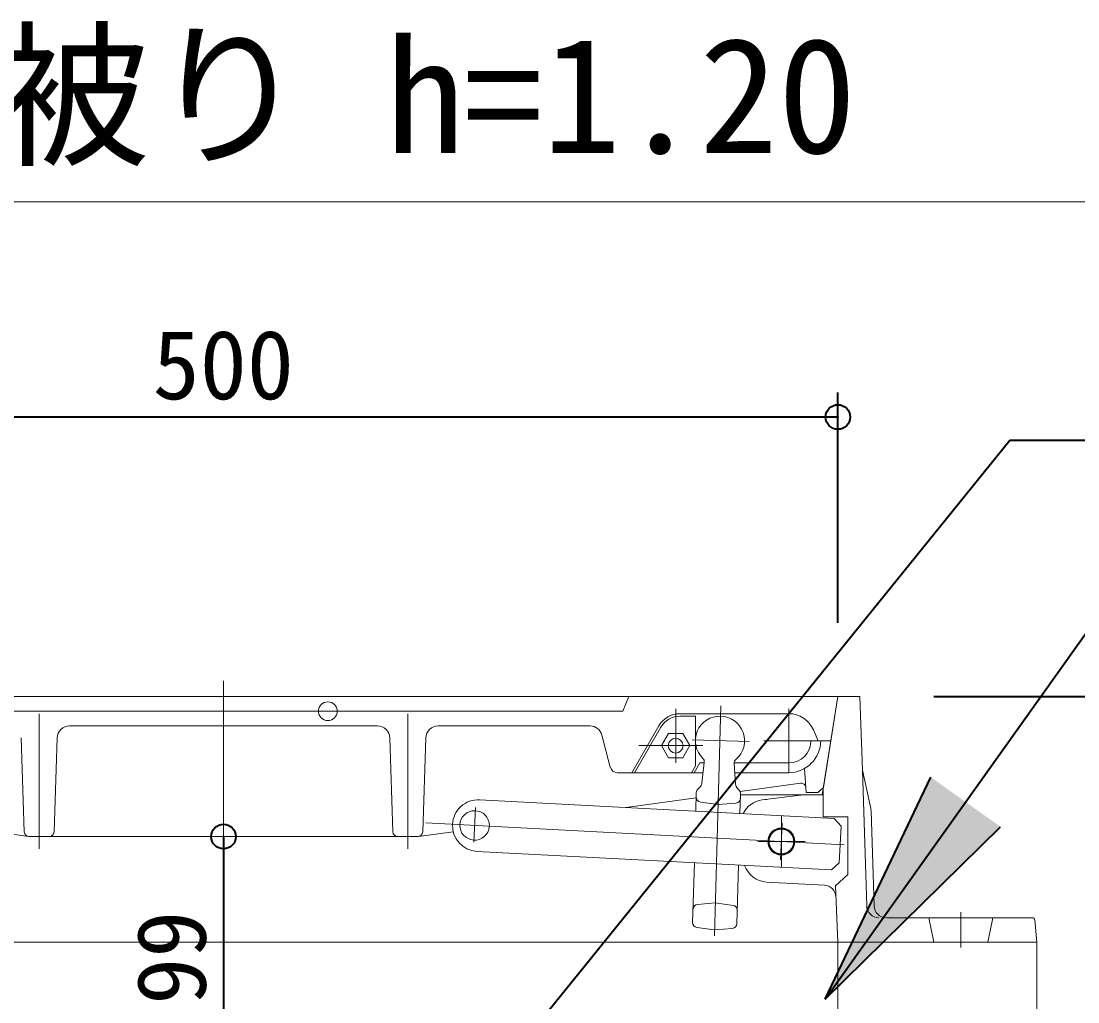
# Model space of a CAD drawing. Units: millimetres at full size, sheet at 1:20; details may follow other scales. Extents: x -5817 to 7940, y -3160 to 3160.
# Drawn here: x -857.6 to -427.6, y 871.9 to 1270.9 of the extents above; entities that cross this region are included whole.
import ezdxf
from ezdxf.enums import TextEntityAlignment as Align

# ---------------------------------------------------------------- set-up
doc = ezdxf.new("R2010")
doc.units = ezdxf.units.MM
doc.header["$LTSCALE"] = 20
doc.header["$PDMODE"] = 32
doc.header["$PDSIZE"] = 10
for name, color, linetype, lineweight in [('0-7_TEMP01', 3, 'Continuous', 18), ('0-9_躯体', 7, 'Continuous', 9), ('0-E_寸法', 1, 'Continuous', 40)]:
    doc.layers.add(name, color=color, linetype=linetype, lineweight=lineweight)
doc.layers.add('0-F_注釈', color=1, linetype='Continuous')
doc.styles.add('ＭＳ ゴシック', font='')
doc.styles.get('ＭＳ ゴシック').set_extended_font_data('MS Gothic')

msp = doc.modelspace()

# ---------------------------------------------------------------- linework, layer by layer
at = {"layer": '0-7_TEMP01'}
for p, q in [((-4162.05, 1197.32), (1537.95, 1197.32)), ((-775.25, 1002.47), (-775.25, 846.11)), ((-850.25, 989.11), (-850.25, 934.11)), ((-700.25, 989.11), (-700.25, 934.11)), ((-591.25, 991.11), (-591.25, 969.11)), ((-572.85, 992.26), (-575.49, 898.73)), ((-606.26, 976.11), (-580.25, 976.11)), ((-584.54, 978.43), (-561.4, 977.77)), ((-673.44, 936.79), (-672.7, 950.89)), ((-548.25, 947.61), (-548.25, 926.62)), ((-522.74, 935.77), (-692.89, 944.69)), ((-548.64, 929.62), (-547.86, 944.6)), ((-557.77, 937.11), (-538.6, 937.11)), ((-475.25, 908.31), (-475.25, 893.93))]:
    msp.add_line(p, q, dxfattribs=at)
at = {"layer": '0-9_躯体'}
for p, q in [((-1033.25, 996.11), (-517.25, 996.11)), ((-525.25, 996.11), (-1025.25, 996.11)), ((-532.87, 996.11), (-643.19, 996.11)), ((-612.75, 990.11), (-610.25, 996.11)), ((-516.25, 996.11), (-525.25, 996.11)), ((-516.25, 996.11), (-515.29, 966.11)), ((-612.75, 990.11), (-952.75, 990.11)), ((-589.48, 989.11), (-545.25, 989.11)), ((-545.25, 991.11), (-545.25, 965.11)), ((-589.48, 988.11), (-583.25, 988.11)), ((-583.25, 988.11), (-583.25, 967.89)), ((-712.59, 984.11), (-837.91, 984.11)), ((-626.1, 984.11), (-687.91, 984.11)), ((-598.13, 984.11), (-609.11, 965.11)), ((-607.95, 965.11), (-597.27, 983.61)), ((-585.48, 976.11), (-588.36, 981.11)), ((-533.25, 978.11), (-535.16, 982.5)), ((-857.59, 979.27), (-856.31, 941.04)), ((-844.19, 941.04), (-842.91, 979.27)), ((-706.31, 941.04), (-707.59, 979.27)), ((-692.91, 979.27), (-694.18, 941.04)), ((-621.26, 980.38), (-617.84, 967.35)), ((-594.13, 971.11), (-597.02, 976.11)), ((-588.36, 971.11), (-585.48, 976.11)), ((-533.17, 978.11), (-555.36, 978.11)), ((-536.25, 978.11), (-528.1, 978.11)), ((-594.13, 971.11), (-588.36, 971.11)), ((-584.86, 965.11), (-583.25, 967.89)), ((-581.39, 969.11), (-583.7, 965.11)), ((-581.39, 969.11), (-583.7, 965.11)), ((-581.39, 969.11), (-579.62, 969.11)), ((-580.64, 960.89), (-579.6, 969.23)), ((-567.42, 969.11), (-545.25, 969.11)), ((-566.85, 960.5), (-567.41, 968.89)), ((-614.93, 965.11), (-580.11, 965.11)), ((-607.95, 965.11), (-584.86, 965.11)), ((-567.15, 965.11), (-545.25, 965.11)), ((-538.83, 966.81), (-538.11, 957.11)), ((-515.29, 966.11), (-513.53, 910.95)), ((-515.29, 966.11), (-511.88, 950.56)), ((-582.22, 958.44), (-581.55, 959.08)), ((-540.52, 960.82), (-565.02, 957.39)), ((-533.43, 957.11), (-531.11, 959.11)), ((-977.98, 956.35), (-854.59, 939.13)), ((-582.91, 954.9), (-611.34, 950.93)), ((-582.85, 957.04), (-583.06, 949.45)), ((-566.04, 958.63), (-565.4, 957.97)), ((-564.86, 956.54), (-565.08, 948.5)), ((-564.87, 956.11), (-531.25, 956.11)), ((-539.25, 956.11), (-556.02, 954.01)), ((-533.43, 957.11), (-538.11, 957.11)), ((-531.25, 947.11), (-531.25, 958.23)), ((-526.73, 946.5), (-671.03, 954.05)), ((-581.18, 953.12), (-573.99, 952.12)), ((-573.99, 952.12), (-566.74, 952.72)), ((-554.25, 954.24), (-556.02, 954.01)), ((-521.25, 947.11), (-531.25, 947.11)), ((-523.89, 943.34), (-526.73, 946.5)), ((-521.25, 947.11), (-521.25, 923.73)), ((-511.77, 949.64), (-510.53, 910.95)), ((-524.67, 928.37), (-523.89, 943.34)), ((-696.18, 939.11), (-854.32, 939.11)), ((-681.78, 941.1), (-695.91, 939.13)), ((-527.83, 925.53), (-672.13, 933.08)), ((-583.65, 928.45), (-584.34, 904.18)), ((-565.67, 927.5), (-566.35, 903.67)), ((-524.67, 928.37), (-527.83, 925.53)), ((-554.27, 920.62), (-530.77, 919.36)), ((-526.23, 919.11), (-521.25, 923.73)), ((-525.25, 896.11), (-526.23, 919.11)), ((-582.36, 911.53), (-575.12, 912.13)), ((-575.12, 912.13), (-567.92, 911.13)), ((-446.15, 906.11), (-505.53, 906.11)), ((-488.25, 906.11), (-486.25, 896.11)), ((-462.25, 906.11), (-464.25, 896.11)), ((-444.25, 896.11), (-445.16, 905.21)), ((-582.62, 902.14), (-575.42, 901.14)), ((-575.42, 901.14), (-568.19, 901.74)), ((-961.02, 896.11), (-525.25, 896.11)), ((-525.25, 896.11), (-525.25, 846.11)), ((-444.25, 896.11), (-525.25, 896.11)), ((-444.25, 896.11), (-444.25, 846.11))]:
    msp.add_line(p, q, dxfattribs=at)
for points in [[(-531.11, 959.11), (-525.25, 996.11), (-531.59, 956.11)], [(-597.02, 976.11), (-594.13, 981.11), (-588.36, 981.11)]]:
    msp.add_lwpolyline(points, dxfattribs=at)
for centre, radius in [((-732.79, 990.11), 3.81), ((-591.25, 976.11), 3), ((-548.25, 937.11), 5.5), ((-548.25, 937.11), 5.25), ((-548.25, 937.11), 5)]:
    msp.add_circle(centre, radius, dxfattribs=at)
for centre, radius, start, end in [((-589.48, 979.11), 10, 90, 150), ((-545.25, 978.11), 11, 23.556, 90), ((-589.48, 979.11), 9, 90, 150), ((-573.25, 978.11), 10, 310.777, 225.984), ((-837.91, 979.11), 5, 90, 178.091), ((-712.59, 979.11), 5, 1.909, 90), ((-687.91, 979.11), 5, 90, 178.091), ((-626.1, 979.11), 5, 14.744, 90), ((-545.25, 978.11), 13, 270, 0), ((-545.25, 978.11), 9, 270, 0), ((-581.59, 969.48), 2, 352.94, 45.984), ((-565.41, 969.02), 2, 130.777, 183.821), ((-614.93, 968.11), 3, 194.744, 270), ((-583.62, 961.25), 3, 313.38, 352.94), ((-563.85, 960.69), 3, 183.821, 223.381), ((-540.24, 958.84), 2, 4.236, 97.945), ((-580.9, 955.11), 2, 178.381, 262.04), ((-580.85, 956.99), 2, 133.38, 178.38), ((-566.9, 954.71), 2, 274.721, 358.381), ((-566.86, 956.59), 2, 358.381, 43.381), ((-671.58, 943.57), 10.5, 87, 177), ((-554.79, 944.09), 10, 97.125, 154.22), ((-516.76, 949.48), 5, 1.828, 12.381), ((-673.07, 943.65), 6, 0, 355.198), ((-671.58, 943.57), 10.5, 177, 267), ((-854.32, 941.11), 2, 181.909, 270), ((-846.18, 941.11), 2, 270, 358.091), ((-704.32, 941.11), 2, 181.909, 270), ((-696.18, 941.11), 2, 270, 358.091), ((-553.73, 930.61), 10, 198.853, 266.907), ((-531.04, 914.36), 5, 2.463, 86.907), ((-582.19, 909.54), 2, 94.721, 178.38), ((-568.2, 909.15), 2, 358.38, 82.04), ((-508.53, 911.11), 5, 181.828, 270), ((-505.53, 911.11), 5, 181.828, 270), ((-582.34, 904.12), 2, 178.381, 262.04), ((-568.35, 903.73), 2, 274.721, 358.381), ((-446.15, 905.11), 1, 5.711, 90)]:
    msp.add_arc(centre, radius, start, end, dxfattribs=at)
at = {"layer": '0-E_寸法'}
for p, q in [((-525.25, 1026.11), (-525.25, 1119.82)), ((-525.25, 1109.82), (-1025.25, 1109.82)), ((-763.08, 719.81), (-455.25, 1100.37)), ((-455.25, 1100.37), (-83.55, 1100.37)), ((-530.36, 872.93), (-419.41, 1028.69)), ((-486.25, 996.11), (-60.27, 996.11)), ((-486.25, 996.11), (-157.09, 996.11)), ((-486.25, 996.11), (-255.4, 996.11)), ((-530.36, 872.93), (-487.36, 963.22)), ((-530.36, 872.93), (-459.07, 943.08)), ((-775.24, 939.11), (-775.24, 840.61))]:
    msp.add_line(p, q, dxfattribs=at)
for p in [(-525.25, 1109.82), (-775.24, 939.11)]:
    msp.add_point(p, dxfattribs=at)
msp.add_solid([(-487.36, 963.22), (-459.07, 943.08), (-530.36, 872.93)], dxfattribs=at)

# ---------------------------------------------------------------- texts
at = {"layer": '0-E_寸法', "style": 'ＭＳ ゴシック'}
msp.add_text('500', height=28.15, dxfattribs=at).set_placement((-804.05, 1108.6), align=Align.BOTTOM_LEFT)
msp.add_text('99', height=28.15, rotation=90, dxfattribs=at).set_placement((-774.02, 870.66), align=Align.BOTTOM_LEFT)
at = {"layer": '0-F_注釈', "style": 'ＭＳ ゴシック'}
msp.add_text('土被り h=1.20', height=46.92, dxfattribs=at).set_placement((-933.19, 1203.12), align=Align.BOTTOM_LEFT)

doc.saveas('drawing.dxf')
